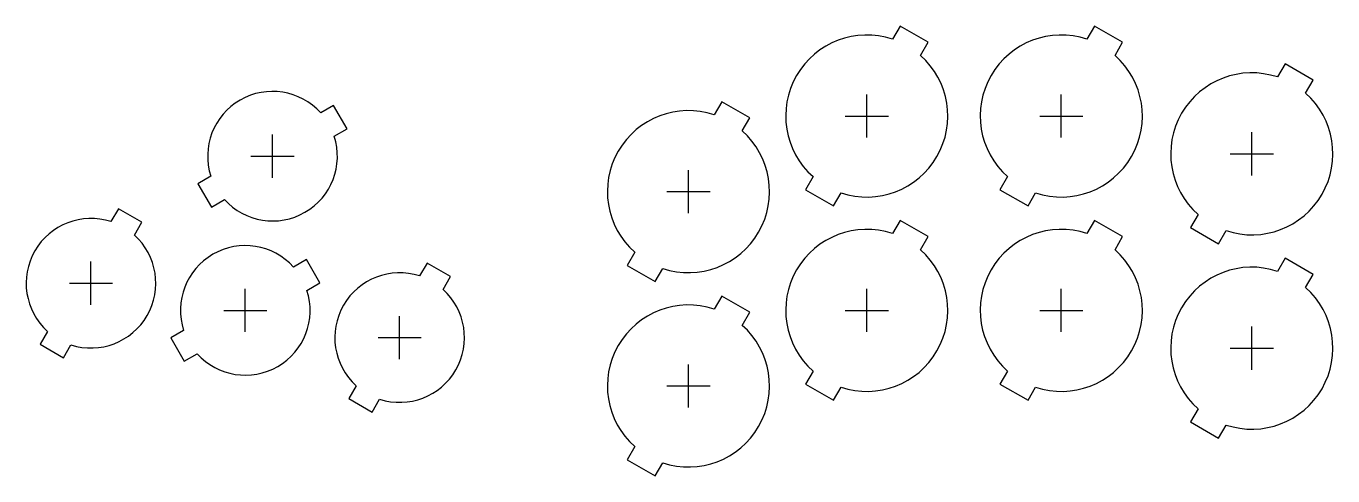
# Model space of a CAD drawing. Header units: millimetres. Extents: x -41 to 201, y -31 to 53.
import ezdxf

# ---------------------------------------------------------------- set-up
doc = ezdxf.new("R2010")
doc.units = ezdxf.units.MM
for name, color, linetype in [('BUTTONS_24', 1, 'Continuous'), ('BUTTONS_30', 5, 'Continuous'), ('REFERENCE', 8, 'Continuous')]:
    doc.layers.add(name, color=color, linetype=linetype)

msp = doc.modelspace()

# ---------------------------------------------------------------- linework, layer by layer
at = {"layer": 'BUTTONS_24'}
for points in [[(13.95, 36.59, 0.809427), (-6.38, 24.86), (-8.77, 23.47), (-6.27, 19.14), (-3.88, 20.53, 0.809427), (16.45, 32.26), (18.84, 33.64), (16.34, 37.97)], [(-24.86, 16.45, 0.809427), (-36.59, -3.88), (-37.97, -6.27), (-33.64, -8.77), (-32.26, -6.38, 0.809427), (-20.53, 13.95), (-19.14, 16.34), (-23.47, 18.84)], [(8.91, 8.03, 0.809427), (-11.41, -3.7), (-13.81, -5.08), (-11.31, -9.42), (-8.91, -8.03, 0.809427), (11.41, 3.7), (13.81, 5.08), (11.31, 9.42)], [(32.26, 6.38, 0.809427), (20.53, -13.95), (19.14, -16.34), (23.47, -18.84), (24.86, -16.45, 0.809427), (36.59, 3.88), (37.97, 6.27), (33.64, 8.77)]]:
    msp.add_lwpolyline(points, format="xyb", close=True, dxfattribs=at)
at = {"layer": 'BUTTONS_30'}
for points in [[(119.75, 50.23, 0.816497), (105.05, 24.77), (103.65, 22.34), (108.85, 19.34), (110.25, 21.77, 0.816497), (124.95, 47.23), (126.35, 49.66), (121.15, 52.66)], [(155.75, 50.23, 0.816497), (141.05, 24.77), (139.65, 22.34), (144.85, 19.34), (146.25, 21.77, 0.816497), (160.95, 47.23), (162.35, 49.66), (157.15, 52.66)], [(191, 43.23, 0.816497), (176.3, 17.77), (174.9, 15.34), (180.1, 12.34), (181.5, 14.77, 0.816497), (196.2, 40.23), (197.6, 42.66), (192.4, 45.66)], [(86.75, 36.23, 0.816497), (72.05, 10.77), (70.65, 8.34), (75.85, 5.34), (77.25, 7.77, 0.816497), (91.95, 33.23), (93.35, 35.66), (88.15, 38.66)], [(119.75, 14.23, 0.816497), (105.05, -11.23), (103.65, -13.66), (108.85, -16.66), (110.25, -14.23, 0.816497), (124.95, 11.23), (126.35, 13.66), (121.15, 16.66)], [(155.75, 14.23, 0.816497), (141.05, -11.23), (139.65, -13.66), (144.85, -16.66), (146.25, -14.23, 0.816497), (160.95, 11.23), (162.35, 13.66), (157.15, 16.66)], [(191, 7.23, 0.816497), (176.3, -18.23), (174.9, -20.66), (180.1, -23.66), (181.5, -21.23, 0.816497), (196.2, 4.23), (197.6, 6.66), (192.4, 9.66)], [(86.75, 0.23, 0.816497), (72.05, -25.23), (70.65, -27.66), (75.85, -30.66), (77.25, -28.23, 0.816497), (91.95, -2.77), (93.35, -0.34), (88.15, 2.66)]]:
    msp.add_lwpolyline(points, format="xyb", close=True, dxfattribs=at)
at = {"layer": 'REFERENCE'}
for p, q in [((115, 32), (115, 40)), ((151, 32), (151, 40)), ((111, 36), (119, 36)), ((147, 36), (155, 36)), ((5.04, 24.56), (5.04, 32.56)), ((186.25, 25), (186.25, 33)), ((1.04, 28.56), (9.04, 28.56)), ((182.25, 29), (190.25, 29)), ((82, 18), (82, 26)), ((78, 22), (86, 22)), ((-28.56, 1.04), (-28.56, 9.04)), ((-32.56, 5.04), (-24.56, 5.04)), ((0, -4), (0, 4)), ((115, -4), (115, 4)), ((151, -4), (151, 4)), ((-4, 0), (4, 0)), ((111, 0), (119, 0)), ((147, 0), (155, 0)), ((28.56, -9.04), (28.56, -1.04)), ((186.25, -11), (186.25, -3)), ((24.56, -5.04), (32.56, -5.04)), ((182.25, -7), (190.25, -7)), ((82, -18), (82, -10)), ((78, -14), (86, -14))]:
    msp.add_line(p, q, dxfattribs=at)

doc.saveas('drawing.dxf')
